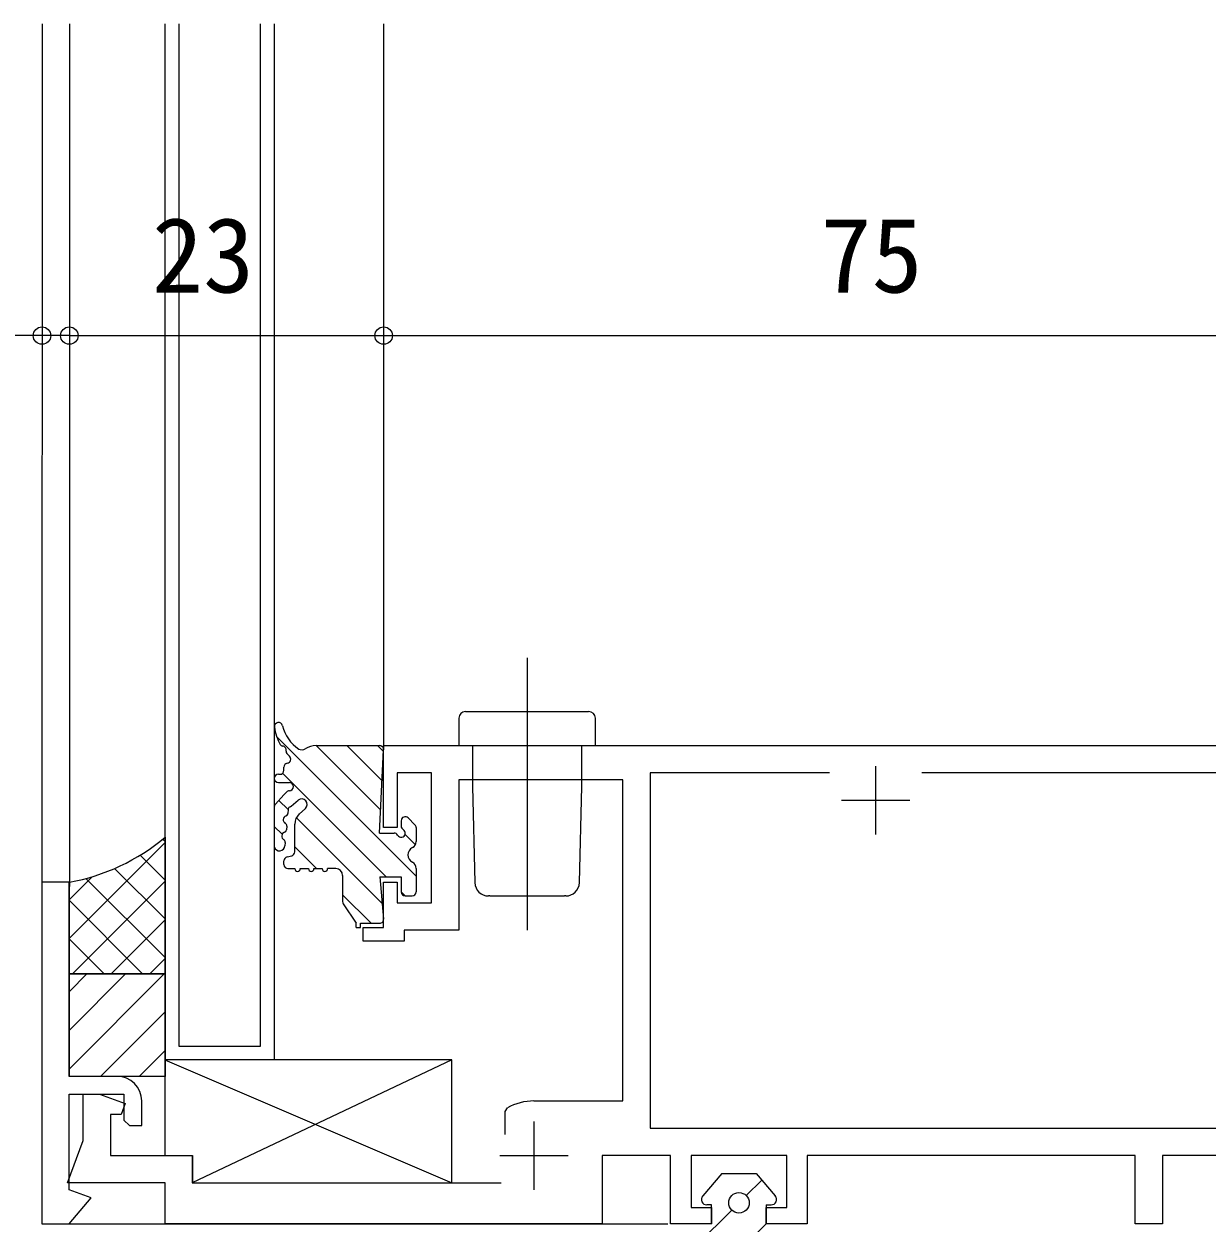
# Model space of a CAD drawing. Units: millimetres, scale not verified. Extents: x -960 to 961, y -419 to 416.
# Drawn here: x -510.7 to -424.1, y 243.3 to 331.1 of the extents above; entities that cross this region are included whole.
import ezdxf
from ezdxf.enums import TextEntityAlignment as Align

# ---------------------------------------------------------------- set-up
doc = ezdxf.new("R2010")
doc.units = ezdxf.units.MM
doc.header["$LTSCALE"] = 2
for name, color, linetype in [('0-2_YKK_11', 7, 'Continuous'), ('0-4_YKK_12', 2, 'Continuous'), ('0-5_YKK_13', 4, 'Continuous'), ('0-7_YKK_D', 6, 'Continuous')]:
    doc.layers.add(name, color=color, linetype=linetype)
doc.styles.add('ＭＳ ゴシック', font='')
doc.styles.get('ＭＳ ゴシック').set_extended_font_data('MS Gothic')

msp = doc.modelspace()

# ---------------------------------------------------------------- linework, layer by layer
at = {"layer": '0-2_YKK_11'}
for p, q in [((-448.4, 276.8), (-448.4, 271.8)), ((-420.782, 276.3), (-445.018, 276.3)), ((-450.9, 274.3), (-445.9, 274.3)), ((-473.4, 250.8), (-473.4, 245.8)), ((-475.9, 248.3), (-470.9, 248.3))]:
    msp.add_line(p, q, dxfattribs=at)
for points in [[(-473.4, 252.3), (-466.9, 252.3), (-466.9, 275.8), (-478.9, 275.8), (-478.9, 264.8), (-482.9, 264.8), (-482.9, 264), (-485.9, 264), (-485.9, 265), (-484.4, 265), (-484.4, 268.3), (-483.4, 268.3), (-483.4, 266.8), (-480.9, 266.8), (-480.9, 276.3), (-483.4, 276.3), (-483.4, 272.3), (-484.4, 272.3), (-484.4, 278.3), (-411.4, 278.3)], [(-451.782, 276.3), (-464.9, 276.3), (-464.9, 250.3), (-421.323, 250.3)], [(-509.408, 268.3), (-509.408, 243.3), (-507.408, 243.3), (-505.801, 245.215), (-507.408, 245.8), (-507.408, 252.8), (-503.408, 252.8), (-503.408, 250.9), (-503.008, 250.5), (-502.108, 250.5), (-502.108, 252.3)], [(-503.908, 254.1), (-507.408, 254.1), (-507.408, 268.3), (-509.408, 268.3)], [(-456.4, 243.3), (-456.4, 244.5), (-454.9, 244.5), (-454.9, 248.3), (-461.9, 248.3), (-461.9, 244.5), (-460.4, 244.5), (-460.4, 243.3), (-463.4, 243.3), (-463.4, 248.3), (-468.4, 248.3), (-468.4, 243.3), (-500.4, 243.3), (-500.4, 246.3), (-507.528, 246.3), (-506.4, 249.4), (-506.4, 252.8), (-505.2, 252.8), (-503.316, 252.114), (-503.612, 251.3), (-504.4, 251.3), (-504.4, 248.3), (-498.4, 248.3), (-498.4, 246.3), (-475.8, 246.3)], [(-475.5, 249.85), (-475.5, 251.533), (-475.346, 251.795)], [(-395.4, 248.3), (-427.4, 248.3), (-427.4, 243.3), (-429.4, 243.3), (-429.4, 248.3), (-453.4, 248.3), (-453.4, 243.3), (-456.4, 243.3)]]:
    msp.add_lwpolyline(points, dxfattribs=at)
for centre, radius, start, end in [((-503.908, 252.3), 1.8, 0.00001, 89.99999), ((-473.4, 248.3), 4, 90, 119.10993)]:
    msp.add_arc(centre, radius, start, end, dxfattribs=at)
at = {"layer": '0-4_YKK_12'}
for p, q in [((-509.4, 331.1), (-509.408, 268)), ((-507.4, 331.1), (-507.4, 268)), ((-500.4, 255.3), (-500.4, 331.1)), ((-499.4, 331.1), (-499.4, 256.3)), ((-493.4, 256.3), (-493.4, 331.1)), ((-492.4, 331.1), (-492.4, 255.3)), ((-484.4, 331.1), (-484.4, 277.985)), ((-499.4, 256.3), (-493.4, 256.3)), ((-492.4, 255.3), (-500.4, 255.3)), ((-509.108, 243.3), (-463.602, 243.3))]:
    msp.add_line(p, q, dxfattribs=at)
at = {"layer": '0-5_YKK_13'}
for p, q in [((-473.9, 284.719), (-473.9, 264.8)), ((-478.9, 280.3), (-478.9, 278.3)), ((-478.4, 280.8), (-469.4, 280.8)), ((-468.9, 278.3), (-468.9, 280.3)), ((-482.019, 268.742), (-492.222, 278.945)), ((-489.346, 278.3), (-484.7, 278.3)), ((-484.617, 273.585), (-489.332, 278.3)), ((-484.512, 275.725), (-487.087, 278.3)), ((-484.406, 277.865), (-484.841, 278.3)), ((-484.7, 271.9), (-484.4, 277.985)), ((-478.9, 278.3), (-468.9, 278.3)), ((-477.9, 278.3), (-477.9, 275.3)), ((-469.9, 275.3), (-469.9, 278.3)), ((-491.7, 276.5), (-491.7, 276.715)), ((-492.1, 276.2), (-492, 276.2)), ((-484.222, 268.7), (-491.799, 276.277)), ((-492.1, 275.6), (-492, 275.6)), ((-492, 275.6), (-491.3, 275.6)), ((-491.7, 274.7), (-491.518, 274.901)), ((-477.9, 275.3), (-477.724, 268.275)), ((-470.076, 268.275), (-469.9, 275.3)), ((-491.7, 274.7), (-492.322, 274.012)), ((-491.384, 273.617), (-492.064, 274.297)), ((-491.167, 273.875), (-490.655, 274.306)), ((-492.4, 273.811), (-492.4, 270.877)), ((-491.384, 273.618), (-491.41, 273.33)), ((-490.574, 273.297), (-490.128, 273.705)), ((-491.826, 271.814), (-492.4, 272.388)), ((-491.492, 272.418), (-491.517, 272.135)), ((-490.9, 270.534), (-490.9, 272.559)), ((-484.503, 266.737), (-490.787, 273.02)), ((-483.119, 272.8), (-483.119, 272.42)), ((-482.107, 272.512), (-482.607, 273.012)), ((-482.019, 272.3), (-482.019, 271.28)), ((-500.4, 271.278), (-500.576, 271.454)), ((-484.7, 271.9), (-483.638, 271.9)), ((-482.077, 271.046), (-482.835, 271.803)), ((-507.4, 264.207), (-500.4, 271.207)), ((-491.599, 271.222), (-491.622, 270.968)), ((-489.312, 269.3), (-490.9, 270.888)), ((-500.4, 268.45), (-502.23, 270.28)), ((-491.7, 269.6), (-491.7, 269.866)), ((-491.472, 270.157), (-491.127, 270.243)), ((-507.4, 267.036), (-505.73, 268.706)), ((-500.4, 265.621), (-504.089, 269.31)), ((-491.4, 269.3), (-490.9, 269.3)), ((-490.5, 269.3), (-489.9, 269.3)), ((-489.5, 269.3), (-488.9, 269.3)), ((-487.9, 269.3), (-488.5, 269.3)), ((-487.405, 268.8), (-487.405, 266.891)), ((-484.682, 268.7), (-483.119, 268.7)), ((-484.682, 268.7), (-484.4, 265.6)), ((-483.119, 268.7), (-483.119, 267.6)), ((-482.019, 269.32), (-482.019, 269.22)), ((-482.019, 269.22), (-482.019, 267.6)), ((-507.179, 261.6), (-500.4, 268.379)), ((-500.4, 262.793), (-506.183, 268.576)), ((-502.036, 261.6), (-507.4, 266.964)), ((-485.312, 265.3), (-487.405, 267.393)), ((-482.822, 267.3), (-483.119, 267.597)), ((-482.819, 267.3), (-482.319, 267.3)), ((-476.623, 267.3), (-476.725, 267.3)), ((-476.623, 267.3), (-471.177, 267.3)), ((-471.075, 267.3), (-471.177, 267.3)), ((-487.355, 266.724), (-486.405, 265.3)), ((-504.351, 261.6), (-500.4, 265.55)), ((-486.405, 265), (-486.405, 265.3)), ((-486.105, 265.3), (-484.7, 265.3)), ((-486.105, 265), (-486.105, 265.3)), ((-486.405, 265), (-486.105, 265)), ((-504.864, 261.6), (-507.4, 264.136)), ((-501.522, 261.6), (-500.4, 262.722)), ((-507.4, 260.315), (-506.115, 261.6)), ((-507.4, 257.487), (-503.287, 261.6)), ((-507.4, 254.658), (-500.458, 261.6)), ((-505.13, 254.1), (-500.4, 258.83)), ((-502.301, 254.1), (-500.4, 256.001)), ((-500.406, 255.3), (-479.406, 246.3)), ((-479.406, 255.3), (-498.406, 246.3)), ((-459.65, 246.998), (-461.054, 245.358)), ((-459.65, 246.998), (-457.15, 246.998)), ((-457.15, 246.998), (-455.746, 245.358)), ((-498.406, 246.3), (-479.406, 246.3)), ((-457.871, 245.38), (-456.737, 246.515)), ((-461.454, 241.798), (-458.932, 244.32)), ((-460.4, 244.698), (-460.75, 244.698)), ((-460.4, 243.298), (-460.4, 244.698)), ((-456.4, 244.698), (-456.4, 243.298)), ((-456.4, 244.698), (-456.05, 244.698)), ((-459.116, 240.6), (-456.4, 243.316))]:
    msp.add_line(p, q, dxfattribs=at)
for points in [[(-500.4, 271.6), (-500.4, 261.6), (-507.4, 261.6), (-507.4, 268.3)], [(-479.406, 246.3), (-479.406, 255.3), (-500.406, 255.3), (-500.406, 248.3)], [(-500.406, 248.3), (-498.406, 248.3), (-498.406, 246.3)]]:
    msp.add_lwpolyline(points, dxfattribs=at)
msp.add_lwpolyline([(-507.4, 261.6), (-500.4, 261.6), (-500.4, 254.1), (-507.4, 254.1)], close=True, dxfattribs=at)
msp.add_circle((-458.4, 244.848), 0.75, dxfattribs=at)
for centre, radius, start, end in [((-478.4, 280.3), 0.5, 90, 180), ((-469.4, 280.3), 0.5, 0, 90), ((-492.09, 279.689), 0.3, 13.31512, 187.29547), ((-488.916, 280.095), 3.5, 187.29547, 209.48467), ((-489.102, 280.36), 2.763, 192.59042, 236.7284), ((-491.789, 278.471), 0.2, 209.48467, 266.05031), ((-491.823, 277.972), 0.3, 346.23162, 86.05031), ((-491.338, 277.853), 0.2, 166.23162, 222.79726), ((-488.916, 280.095), 3.5, 222.79726, 227.19854), ((-491.498, 277.307), 0.3, 279.42424, 47.19854), ((-490.4, 278.5), 0.5, 244.20108, 301.78833), ((-489.346, 276.8), 1.5, 90, 121.78833), ((-484.7, 278), 0.3, 357.08541, 90), ((-491.4, 276.715), 0.3, 99.42424, 180), ((-492.1, 275.9), 0.3, 90, 270), ((-492, 276.5), 0.3, 270, 0), ((-491.295, 274.7), 0.3, 90.43621, 137.86454), ((-491.3, 275.3), 0.3, 270.43621, 90), ((-492.1, 273.811), 0.3, 137.86454, 180), ((-490.397, 274), 0.4, 312.37931, 130.11339), ((-491.451, 272.874), 0.3, 108.44315, 241.28719), ((-491.609, 273.348), 0.2, 288.44315, 354.86517), ((-490.388, 273.528), 1, 171.86593, 174.86517), ((-491.18, 273.641), 0.2, 107.6707, 171.86593), ((-491.301, 274.022), 0.2, 287.6707, 312.42799), ((-489.9, 272.559), 1, 132.37931, 180), ((-482.819, 272.8), 0.3, 45, 180), ((-491.691, 272.435), 0.2, 354.86517, 61.28719), ((-482.819, 272.42), 0.3, 180, 240), ((-482.319, 272.3), 0.3, 0, 45), ((-510.122, 283.148), 15.095, 280.38793, 310.09313), ((-491.558, 271.679), 0.3, 108.44156, 241.28879), ((-491.799, 271.24), 0.2, 354.86517, 61.28879), ((-491.717, 272.153), 0.2, 288.44156, 354.86517), ((-483.638, 271.6), 0.3, 30, 90), ((-483.119, 271.9), 0.3, 210, 60), ((-492.021, 271.004), 0.4, 198.45537, 354.86517), ((-491.2, 270.534), 0.3, 284.03624, 0), ((-482.019, 270.3), 0.6, 117.03569, 242.96431), ((-482.519, 271.28), 0.5, 297.03569, 0), ((-491.4, 269.866), 0.3, 104.03624, 180), ((-491.4, 269.6), 0.3, 180, 270), ((-482.519, 269.32), 0.5, 0, 62.96431), ((-490.7, 269.3), 0.2, 180, 0), ((-489.7, 269.3), 0.2, 180, 0), ((-488.7, 269.3), 0.2, 180, 0), ((-487.905, 268.8), 0.5, 0, 90), ((-476.725, 268.3), 1, 181.4321, 270), ((-471.075, 268.3), 1, 270, 358.5679), ((-482.819, 267.6), 0.3, 180, 270), ((-482.319, 267.6), 0.3, 270, 0), ((-487.105, 266.891), 0.3, 180, 213.69007), ((-484.7, 265.6), 0.3, 269.99996, 10.3889), ((-460.75, 245.098), 0.4, 139.43378, 270), ((-456.05, 245.098), 0.4, 270, 40.56622)]:
    msp.add_arc(centre, radius, start, end, dxfattribs=at)
at = {"layer": '0-7_YKK_D'}
for p, q in [((-509.4, 308.3), (-521.847, 308.3)), ((-507.4, 308.3), (-509.4, 308.3)), ((-507.4, 308.3), (-504.85, 308.3)), ((-507.4, 308.3), (-484.4, 308.3)), ((-484.4, 308.3), (-409.4, 308.3))]:
    msp.add_line(p, q, dxfattribs=at)
for centre in [(-509.4, 308.3), (-507.4, 308.3), (-507.4, 308.3), (-484.4, 308.3), (-484.4, 308.3)]:
    msp.add_circle(centre, 0.637, dxfattribs=at)

# ---------------------------------------------------------------- texts
at = {"layer": '0-7_YKK_D', "style": 'ＭＳ ゴシック'}
for s, p in [('23', (-501.355, 309.8)), ('75', (-452.44, 309.8))]:
    msp.add_text(s, height=5.499, dxfattribs=at).set_placement(p, align=Align.BOTTOM_LEFT)

doc.saveas('drawing.dxf')
